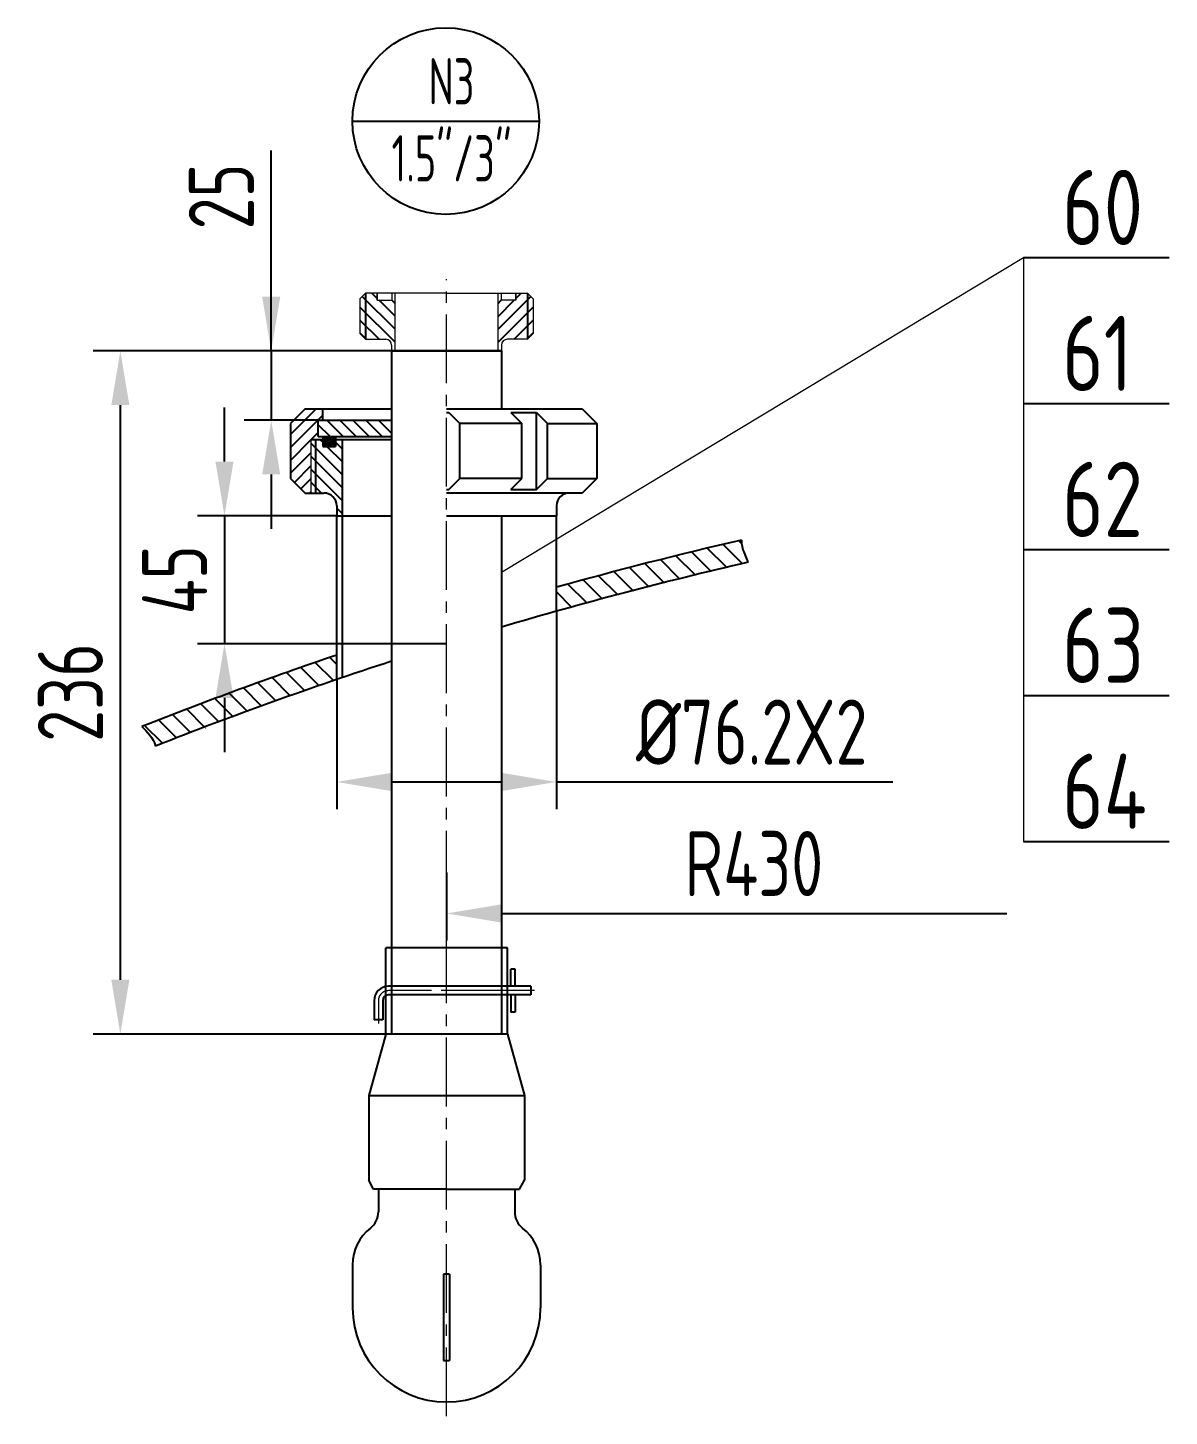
# Model space of a CAD drawing. Header units: inches. Extents: x -375 to 8535, y -477 to 12465.
# Drawn here: x 3625 to 4415, y 6360 to 7320 of the extents above; entities that cross this region are included whole.
import ezdxf

# ---------------------------------------------------------------- set-up
doc = ezdxf.new("R2010")
doc.units = ezdxf.units.IN
doc.header["$LTSCALE"] = 5
doc.linetypes.add('CENTER2', pattern=[28.575, 19.05, -3.175, 3.175, -3.175])
for name, color, linetype in [('1轮廓实线层', 7, 'Continuous'), ('2细线层', 4, 'Continuous'), ('5剖面线层', 2, 'Continuous'), ('6文字层', 3, 'Continuous'), ('7标注层', 4, 'Continuous')]:
    doc.layers.add(name, color=color, linetype=linetype)
doc.layers.add('图层1', color=1, linetype='CENTER2', lineweight=13)
doc.layers.add('图层4', color=3, linetype='Continuous', lineweight=13)
doc.styles.add('PC_TEXTSTYLE', font='isocp.shx', dxfattribs={"width": 0.8, "bigfont": 'hzfs.shx'})
doc.styles.get("Standard").update_dxf_attribs({"font": 'isocp.shx', "width": 0.707, "bigfont": 'hztxt.shx'})
doc.dimstyles.new('TH_GBDIM', dxfattribs={"dimscale": 15, "dimtxt": 3, "dimasz": 2.5, "dimexe": 1.25, "dimexo": 0, "dimgap": 0.8, "dimtad": 1, "dimdec": 0, "dimzin": 0, "dimdsep": 46, "dimtxsty": 'PC_TEXTSTYLE', "dimcen": 2.5, "dimclrd": 256, "dimclre": 256, "dimclrt": 3, "dimadec": 0, "dimazin": 0, "dimtfac": 0.714286, "dimtdec": 0, "dimtmove": 0, "dimatfit": 3, "dimfxl": 0, "dimtzin": 0, "dimlwd": -1, "dimlwe": -1, "dimarcsym": 0})
pattern_1 = [(135, (820.2296, -20598.4094), (-4.490128, -4.490128), [])]

# ---------------------------------------------------------------- blocks, each defined once
blk = doc.blocks.new('*D1713')
at = {"layer": '1轮廓实线层', "color": 3}
for p, q in [((3914.7, 6735.79), (3914.7, 6688.78)), ((3952.2, 6707.53), (4302.36, 6707.53))]:
    blk.add_line(p, q, dxfattribs=at)
blk.add_solid([(3952.2, 6713.78), (3952.2, 6701.28), (3914.7, 6707.53)], dxfattribs=at)
at = {"layer": 'Defpoints', "color": 0}
for p in [(3914.7, 6735.79), (4302.36, 6707.53), (4302.36, 6707.53)]:
    blk.add_point(p, dxfattribs=at)
at = {"layer": '1轮廓实线层', "color": 3, "insert": (4127.28, 6742.03), "char_height": 45, "attachment_point": 5, "style": 'PC_TEXTSTYLE'}
blk.add_mtext('R430', dxfattribs=at)
blk = doc.blocks.new('_None')
blk = doc.blocks.new('*D1714')
at = {"layer": '2细线层', "color": 3}
for p, q in [((3761.09, 7020.02), (3761.09, 7057.52)), ((3838.7, 6982.52), (3742.34, 6982.52)), ((3761.09, 6982.52), (3761.09, 6894.05)), ((3914.7, 6894.05), (3742.34, 6894.05)), ((3761.09, 6856.55), (3761.09, 6819.05))]:
    blk.add_line(p, q, dxfattribs=at)
for points in [[(3754.84, 7020.02), (3767.34, 7020.02), (3761.09, 6982.52)], [(3767.34, 6856.55), (3754.84, 6856.55), (3761.09, 6894.05)]]:
    blk.add_solid(points, dxfattribs=at)
at = {"layer": 'Defpoints', "color": 0}
for p in [(3838.7, 6982.52), (3761.09, 6894.05), (3914.7, 6894.05)]:
    blk.add_point(p, dxfattribs=at)
at = {"layer": '2细线层', "color": 3, "insert": (3726.59, 6938.28), "char_height": 45, "attachment_point": 5, "rotation": 90, "style": 'PC_TEXTSTYLE'}
blk.add_mtext('45', dxfattribs=at)
blk = doc.blocks.new('*D1715')
at = {"layer": '2细线层', "color": 3}
for p, q in [((3990.7, 6916.52), (3990.7, 6779.73)), ((3838.7, 6869.3), (3838.7, 6779.73)), ((3876.2, 6798.48), (3953.2, 6798.48)), ((3990.7, 6798.48), (4223.38, 6798.48))]:
    blk.add_line(p, q, dxfattribs=at)
for points in [[(3876.2, 6804.73), (3876.2, 6792.23), (3838.7, 6798.48)], [(3953.2, 6792.23), (3953.2, 6804.73), (3990.7, 6798.48)]]:
    blk.add_solid(points, dxfattribs=at)
at = {"layer": 'Defpoints', "color": 0}
for p in [(3990.7, 6916.52), (3838.7, 6869.3), (3990.7, 6798.48)]:
    blk.add_point(p, dxfattribs=at)
at = {"layer": '2细线层', "color": 3, "insert": (4125.79, 6832.98), "char_height": 45, "attachment_point": 5, "style": 'PC_TEXTSTYLE'}
blk.add_mtext('{\\fISOCPEUR|b0|i0|c134|p0;%%C}76.2X2', dxfattribs=at)
blk = doc.blocks.new('*D1975')
at = {"layer": '2细线层', "color": 3}
for p, q in [((3793.41, 7096.61), (3793.41, 7235.21)), ((3793.41, 7134.11), (3793.41, 7171.61)), ((3876.6, 7096.61), (3774.66, 7096.61)), ((3793.41, 7096.61), (3793.41, 7048.61)), ((3825.96, 7048.61), (3774.66, 7048.61)), ((3793.41, 7011.11), (3793.41, 6973.61))]:
    blk.add_line(p, q, dxfattribs=at)
for points in [[(3787.16, 7134.11), (3799.66, 7134.11), (3793.41, 7096.61)], [(3799.66, 7011.11), (3787.16, 7011.11), (3793.41, 7048.61)]]:
    blk.add_solid(points, dxfattribs=at)
at = {"layer": 'Defpoints', "color": 0}
for p in [(3876.6, 7096.61), (3793.41, 7048.61), (3825.96, 7048.61)]:
    blk.add_point(p, dxfattribs=at)
at = {"layer": '2细线层', "color": 3, "insert": (3758.91, 7203.41), "char_height": 45, "attachment_point": 5, "rotation": 90, "style": 'PC_TEXTSTYLE'}
blk.add_mtext('25', dxfattribs=at)
blk = doc.blocks.new('*D1976')
at = {"layer": '2细线层', "color": 3}
for p, q in [((3876.6, 7096.61), (3670.28, 7096.61)), ((3689.03, 7059.11), (3689.03, 6661.65)), ((3872.6, 6624.15), (3670.28, 6624.15))]:
    blk.add_line(p, q, dxfattribs=at)
for points in [[(3695.28, 7059.11), (3682.78, 7059.11), (3689.03, 7096.61)], [(3682.78, 6661.65), (3695.28, 6661.65), (3689.03, 6624.15)]]:
    blk.add_solid(points, dxfattribs=at)
at = {"layer": 'Defpoints', "color": 0}
for p in [(3876.6, 7096.61), (3689.03, 6624.15), (3872.6, 6624.15)]:
    blk.add_point(p, dxfattribs=at)
at = {"layer": '2细线层', "color": 3, "insert": (3654.53, 6860.38), "char_height": 45, "attachment_point": 5, "rotation": 90, "style": 'PC_TEXTSTYLE'}
blk.add_mtext('236', dxfattribs=at)

msp = doc.modelspace()

# ---------------------------------------------------------------- hatches: boundary and pattern name
at = {"layer": '5剖面线层'}
h = msp.add_hatch(dxfattribs=at)
h.set_pattern_fill('ANSI31', color=256, scale=2, angle=180, style=0)
h.set_pattern_definition([(135, (25932.445, -1327.7684), (4.490128, 4.490128), [])])
edge = h.paths.add_edge_path(flags=0)
edge.add_line((3876.7, 7096.61), (3876.7, 7100.61))
edge.add_arc((3872.7, 7100.61), 4, 0, 90)
edge.add_line((3872.7, 7104.61), (3858.7, 7104.61))
edge.add_line((3858.7, 7104.61), (3854.7, 7108.61))
edge.add_line((3854.7, 7108.61), (3854.7, 7132.61))
edge.add_line((3854.7, 7132.61), (3858.7, 7136.61))
edge.add_line((3858.7, 7136.61), (3866.7, 7136.61))
edge.add_line((3866.7, 7136.61), (3866.7, 7131.61))
edge.add_line((3866.7, 7131.61), (3876.9, 7131.61))
edge.add_line((3876.9, 7131.61), (3876.9, 7136.61))
edge.add_line((3876.9, 7136.61), (3879.1, 7136.61))
edge.add_line((3879.1, 7136.61), (3879.1, 7096.61))
edge.add_line((3879.1, 7096.61), (3876.7, 7096.61))
h = msp.add_hatch(dxfattribs=at)
h.set_pattern_fill('ANSI31', color=256, scale=2, angle=360, style=0)
h.set_pattern_definition([(45, (-18103.049, -1327.7684), (-4.490128, 4.490128), [])])
edge = h.paths.add_edge_path(flags=0)
edge.add_line((3952.7, 7096.61), (3952.7, 7100.61))
edge.add_arc((3956.7, 7100.61), 4, 90, 180, ccw=False)
edge.add_line((3956.7, 7104.61), (3970.7, 7104.61))
edge.add_line((3970.7, 7104.61), (3974.7, 7108.61))
edge.add_line((3974.7, 7108.61), (3974.7, 7132.61))
edge.add_line((3974.7, 7132.61), (3970.7, 7136.61))
edge.add_line((3970.7, 7136.61), (3962.7, 7136.61))
edge.add_line((3962.7, 7136.61), (3962.7, 7131.61))
edge.add_line((3962.7, 7131.61), (3952.5, 7131.61))
edge.add_line((3952.5, 7131.61), (3952.5, 7136.61))
edge.add_line((3952.5, 7136.61), (3950.3, 7136.61))
edge.add_line((3950.3, 7136.61), (3950.3, 7096.61))
edge.add_line((3950.3, 7096.61), (3952.7, 7096.61))
h = msp.add_hatch(dxfattribs=at)
h.set_pattern_fill('ANSI31', color=256, scale=2, style=0)
h.set_pattern_definition([(45, (820.2296, -20598.4094), (-4.490128, 4.490128), [])])
h.paths.add_polyline_path([(3816.84, 7056.61), (3806.7, 7046.47), (3806.7, 7008.42), (3816.84, 6998.27), (3820.79, 6998.27), (3820.79, 7035.31), (3829.08, 7035.31), (3829.08, 7037.31), (3825.96, 7037.31), (3825.96, 7048.61), (3829.04, 7048.61), (3829.04, 7056.61)])
h = msp.add_hatch(dxfattribs=at)
h.set_pattern_fill('ANSI31', color=256, scale=2, angle=90, style=0)
h.set_pattern_definition(pattern_1)
h.paths.add_polyline_path([(3876.6, 7048.61), (3825.96, 7048.61), (3825.96, 7037.31), (3876.6, 7037.31)])
h = msp.add_hatch(dxfattribs=at)
h.set_pattern_fill('ANSI31', color=256, scale=2, angle=90, style=0)
h.set_pattern_definition(pattern_1)
h.paths.add_polyline_path([(3829.82, 6998.27, -0.414214), (3838.7, 6989.39), (3838.7, 6982.52), (3842.7, 6982.52), (3842.7, 7035.31), (3837.96, 7035.31), (3837.96, 7030.52), (3829.08, 7030.52), (3829.08, 7035.31), (3824.14, 7035.31), (3824.14, 6998.27)])
h.paths.add_polyline_path([(3824.14, 6998.27), (3824.14, 7035.31), (3820.79, 7035.31), (3820.79, 6998.27)])
h = msp.add_hatch(dxfattribs=at)
h.set_pattern_fill('ANSI37', color=256, scale=0.4, style=0)
h.set_pattern_definition([(45, (820.2296, -20598.4094), (-0.89802561, 0.89802561), []), (135, (820.2296, -20598.4094), (-0.89802561, -0.89802561), [])])
h.paths.add_polyline_path([(3829.08, 7037.31), (3829.08, 7035.31), (3829.08, 7030.52), (3837.96, 7030.52), (3837.96, 7035.31), (3837.96, 7037.31)])
h = msp.add_hatch(dxfattribs=at)
h.set_pattern_fill('ANSI31', color=256, scale=3, angle=90, style=0)
h.set_pattern_definition([(135, (105.483, 4672.557), (-6.735192, -6.735192), [])])
edge = h.paths.add_edge_path()
edge.add_spline(control_points=[(3704.02, 6836.83), (3707.15, 6833.08), (3711.99, 6829.22), (3713.3, 6823.28)], knot_values=[24.704628, 24.704628, 24.704628, 24.704628, 39.897785, 39.897785, 39.897785, 39.897785], degree=3, periodic=0)
edge.add_arc((4774.7, 4124.5), 2900, 108.82984, 111.4692, ccw=False)
edge.add_line((3838.7, 6869.3), (3838.7, 6886.2))
edge.add_arc((4774.7, 4124.5), 2916, 108.72266, 111.54141)
edge = h.paths.add_edge_path()
edge.add_arc((4774.7, 4124.5), 2900, 102.98181, 105.68479, ccw=False)
edge.add_spline(control_points=[(4123.24, 6950.38), (4122.8, 6951.43), (4121.03, 6955.57), (4119.01, 6960.49), (4118.65, 6964.64), (4118.63, 6965.74)], knot_values=[20.595818, 20.595818, 20.595818, 20.595818, 23.760968, 33.24054, 36.607827, 36.607827, 36.607827, 36.607827], degree=3, periodic=0)
edge.add_arc((4774.7, 4124.5), 2916, 103.00213, 105.59653)
edge.add_line((3990.7, 6933.13), (3990.7, 6916.52))
h.paths.add_polyline_path([(4028.95, 6877.98), (4222.63, 6877.98), (4222.63, 6787.98), (4028.95, 6787.98)], flags=24)

# ---------------------------------------------------------------- linework, layer by layer
for p, q in [((4313.9, 7161.08), (4414.62, 7161.08)), ((4313.9, 7060.14), (4414.62, 7060.14)), ((3816.84, 7056.61), (3806.7, 7046.47)), ((3816.84, 7056.61), (3876.6, 7056.61)), ((3825.96, 7048.61), (3876.6, 7048.61)), ((3914.7, 7056.61), (4008.55, 7056.61)), ((3914.7, 7054.08), (3916.29, 7054.08)), ((3916.29, 7054.08), (3923.9, 7046.47)), ((3959.09, 7054.08), (3976.84, 7054.08)), ((3959.09, 7054.08), (3966.7, 7046.47)), ((3976.84, 7000.81), (3976.84, 7054.08)), ((3976.84, 7054.08), (3984.45, 7046.47)), ((4008.55, 7056.61), (4018.7, 7046.47)), ((3806.7, 7046.47), (3806.7, 7008.42)), ((3966.7, 7046.47), (3923.9, 7046.47)), ((3923.9, 7008.42), (3923.9, 7046.47)), ((3966.7, 7008.42), (3966.7, 7046.47)), ((3984.45, 7008.42), (3984.45, 7046.47)), ((3984.45, 7046.47), (4018.7, 7046.47)), ((4018.7, 7046.47), (4018.7, 7008.42)), ((3824.14, 7035.31), (3824.14, 6998.27)), ((3829.08, 7037.31), (3829.08, 7030.52)), ((3829.08, 7030.52), (3837.96, 7030.52)), ((3837.96, 7037.31), (3837.96, 7030.52)), ((3837.96, 7037.31), (3837.96, 7030.52)), ((3806.7, 7008.42), (3816.84, 6998.27)), ((3914.7, 7000.81), (3916.29, 7000.81)), ((3916.29, 7000.81), (3923.9, 7008.42)), ((3966.7, 7008.42), (3923.9, 7008.42)), ((3959.09, 7000.81), (3966.7, 7008.42)), ((3959.09, 7000.81), (3976.84, 7000.81)), ((3976.84, 7000.81), (3984.45, 7008.42)), ((3984.45, 7008.42), (4018.7, 7008.42)), ((4018.7, 7008.42), (4008.55, 6998.27)), ((3816.84, 6998.27), (3829.82, 6998.27)), ((4008.55, 6998.27), (3914.7, 6998.27)), ((3838.7, 6989.39), (3838.7, 6982.52)), ((3990.7, 6989.39), (3990.7, 6982.52)), ((4313.9, 6959.19), (4414.62, 6959.19)), ((4313.9, 6858.25), (4414.62, 6858.25)), ((4313.9, 6757.3), (4414.62, 6757.3)), ((3959.23, 6657.15), (3959.23, 6669.05)), ((3962.23, 6669.05), (3959.23, 6669.05)), ((3962.23, 6657.15), (3962.23, 6669.05)), ((3973.03, 6657.15), (3874.57, 6657.15)), ((3973.03, 6657.15), (3973.03, 6651.15)), ((3864.57, 6647.15), (3864.57, 6634.06)), ((3870.57, 6647.15), (3870.57, 6634.06)), ((3973.03, 6651.15), (3874.57, 6651.15)), ((3959.23, 6651.15), (3959.23, 6639.25)), ((3962.23, 6651.15), (3962.23, 6639.25)), ((3962.23, 6639.25), (3959.23, 6639.25)), ((3870.57, 6634.06), (3864.57, 6634.06)), ((3872.6, 6624.15), (3860.86, 6581.71)), ((3956.8, 6624.15), (3968.53, 6581.71)), ((3860.86, 6581.71), (3860.86, 6523.1)), ((3860.86, 6581.71), (3968.53, 6581.71)), ((3968.53, 6581.71), (3968.53, 6523.1)), ((3864.27, 6516.84), (3860.86, 6523.1)), ((3965.13, 6516.84), (3968.53, 6523.1)), ((3914.7, 6516.84), (3864.27, 6516.84)), ((3867.55, 6516.84), (3867.55, 6501.16)), ((3914.7, 6516.84), (3965.13, 6516.84)), ((3961.85, 6516.84), (3961.85, 6501.16)), ((3849.7, 6464.57), (3849.7, 6434.68)), ((3979.7, 6464.57), (3979.7, 6434.68)), ((3912.56, 6458.1), (3912.56, 6398.31)), ((3916.84, 6458.1), (3912.56, 6458.1)), ((3916.84, 6458.1), (3916.84, 6398.31))]:
    msp.add_line(p, q)
at = {"color": 7, "linetype": 'Continuous', "lineweight": 15}
for p, q in [((3854.7, 7132.61), (3858.7, 7136.61)), ((3866.7, 7136.61), (3858.7, 7136.61)), ((3866.7, 7136.61), (3866.7, 7131.61)), ((3866.7, 7131.61), (3866.7, 7136.61)), ((3879.1, 7136.61), (3866.7, 7136.61)), ((3876.9, 7136.61), (3876.9, 7131.61)), ((3879.1, 7096.61), (3879.1, 7136.61)), ((3914.7, 7136.61), (3879.1, 7136.61)), ((3914.7, 7136.61), (3950.3, 7136.61)), ((3950.3, 7096.61), (3950.3, 7136.61)), ((3950.3, 7136.61), (3962.7, 7136.61)), ((3952.5, 7136.61), (3952.5, 7131.61)), ((3962.7, 7136.61), (3970.7, 7136.61)), ((3962.7, 7136.61), (3962.7, 7131.61)), ((3962.7, 7131.61), (3962.7, 7136.61)), ((3974.7, 7132.61), (3970.7, 7136.61)), ((3854.7, 7132.61), (3854.7, 7108.61)), ((3866.7, 7131.61), (3876.9, 7131.61)), ((3962.7, 7131.61), (3952.5, 7131.61)), ((3974.7, 7132.61), (3974.7, 7108.61)), ((3858.7, 7104.61), (3854.7, 7108.61)), ((3970.7, 7104.61), (3974.7, 7108.61)), ((3858.7, 7104.61), (3872.7, 7104.61)), ((3876.7, 7100.61), (3876.7, 7096.61)), ((3952.7, 7100.61), (3952.7, 7096.61)), ((3970.7, 7104.61), (3956.7, 7104.61))]:
    msp.add_line(p, q, dxfattribs=at)
for centre, start, end in [((3872.7, 7100.61), 0, 90), ((3956.7, 7100.61), 90, 180)]:
    msp.add_arc(centre, 4, start, end, dxfattribs=at)
for centre, radius, start, end in [((3829.82, 6989.39), 8.88, 0, 90), ((3999.58, 6989.39), 8.88, 90, 180), ((4774.7, 4124.5), 2916, 103.00213, 105.59653), ((4774.7, 4124.5), 2900, 102.98181, 106.46406), ((4774.7, 4124.5), 2916, 108.72266, 111.54141), ((4774.7, 4124.5), 2900, 108.04053, 111.4692), ((3874.57, 6647.15), 10, 90, 180), ((3874.57, 6647.15), 4, 90, 180), ((3853.27, 6501.16), 14.28, 307.97987, 0), ((3976.13, 6501.16), 14.28, 180, 232.02013), ((3881.83, 6464.57), 32.13, 127.97987, 180), ((3947.57, 6464.57), 32.13, 0, 52.02013)]:
    msp.add_arc(centre, radius, start, end)
at = {"layer": '1轮廓实线层'}
for p, q in [((3876.6, 7096.61), (3876.6, 6624.15)), ((3952.8, 7096.61), (3876.6, 7096.61)), ((3876.6, 7096.61), (3952.8, 7096.61)), ((3952.8, 7096.61), (3952.8, 7056.61)), ((3825.96, 7037.31), (3825.96, 7048.61)), ((3829.04, 7048.61), (3829.04, 7056.61)), ((3820.79, 7035.31), (3829.08, 7035.31)), ((3825.96, 7037.31), (3876.6, 7037.31)), ((3837.96, 7035.31), (3876.6, 7035.31)), ((3842.7, 6982.52), (3842.7, 7035.31)), ((3838.7, 6982.52), (3876.6, 6982.52)), ((3838.7, 6869.3), (3838.7, 6982.52)), ((3842.7, 6870.66), (3842.7, 6982.52)), ((3914.7, 6982.52), (3990.7, 6982.52)), ((3952.8, 6982.52), (3952.8, 6624.15)), ((3990.7, 6916.52), (3990.7, 6982.52)), ((3956.8, 6683.68), (3872.6, 6683.68)), ((3872.6, 6624.15), (3872.6, 6683.68)), ((3956.8, 6624.15), (3956.8, 6683.68)), ((3956.8, 6624.15), (3872.6, 6624.15)), ((3912.56, 6398.31), (3916.84, 6398.31))]:
    msp.add_line(p, q, dxfattribs=at)
msp.add_arc((3914.7, 6434.68), 65, 180, 0, dxfattribs=at)
at = {"layer": '2细线层'}
for p, q in [((3858.7, 7136.61), (3858.7, 7104.61)), ((3970.7, 7136.61), (3970.7, 7104.61))]:
    msp.add_line(p, q, dxfattribs=at)
msp.add_open_spline([(4118.63, 6965.74), (4118.65, 6964.64), (4119.01, 6960.49), (4121.03, 6955.57), (4122.8, 6951.43), (4123.24, 6950.38)], degree=3, knots=[20.595818, 20.595818, 20.595818, 20.595818, 23.963104, 33.442677, 36.607827, 36.607827, 36.607827, 36.607827], dxfattribs=at)
msp.add_open_spline([(3704.02, 6836.83), (3707.15, 6833.08), (3711.99, 6829.22), (3713.3, 6823.28)], degree=3, dxfattribs=at)
at = {"layer": '7标注层'}
msp.add_line((3849.6, 7255.5), (3978.73, 7255.5), dxfattribs=at)
msp.add_circle((3914.17, 7255.5), 64.56, dxfattribs=at)
at = {"layer": '图层1', "ltscale": 0.5}
for p, q in [((3914.7, 6359.8), (3914.7, 7146.28)), ((3867.57, 6647.15), (3867.57, 6631.53)), ((3975.65, 6654.15), (3874.57, 6654.15)), ((3958.7, 6654.15), (3874.57, 6654.15))]:
    msp.add_line(p, q, dxfattribs=at)
msp.add_arc((3874.57, 6647.15), 7, 90, 180, dxfattribs=at)
at = {"layer": '图层4'}
for p, q in [((3952.8, 6943.59), (4313.9, 7161.08)), ((4313.9, 7161.08), (4313.9, 6757.3)), ((3820.79, 7035.31), (3820.79, 6998.27))]:
    msp.add_line(p, q, dxfattribs=at)

# ---------------------------------------------------------------- texts
at = {"layer": '6文字层', "char_height": 32, "attachment_point": 1}
for s, insert, width in [('N3', (3902.21, 7299), 94.078), ('1.5"/3"', (3876.63, 7245.77), 31.5)]:
    msp.add_mtext(s, dxfattribs=dict(at, insert=insert, width=width))
at = {"layer": '7标注层', "char_height": 52, "attachment_point": 1}
for s, insert in [('{\\W0.85;60}', (4340.53, 7221.8)), ('{\\W0.85;61}', (4340.53, 7120.86)), ('{\\W0.85;62}', (4340.53, 7019.91)), ('{\\W0.85;63}', (4340.53, 6918.97)), ('{\\W0.85;64}', (4340.53, 6818.02))]:
    msp.add_mtext(s, dxfattribs=dict(at, insert=insert))

# ---------------------------------------------------------------- dimensions: what is measured, and where the dimension line sits
at = {"layer": '1轮廓实线层'}
dim = msp.add_linear_dim(base=(4302.36, 6707.53), p1=(3914.7, 6735.79), p2=(4302.36, 6707.53), text='R430', dimstyle='TH_GBDIM', override={"dimtxt": 3, "dimtxsty": 'PC_TEXTSTYLE', "dimblk2": 'None', "dimsah": 1, "dimse2": 1, "dimclrd": 3, "dimclre": 3, "dimtfac": 0.714286}, dxfattribs=at)
dim.commit()
dim.dimension.update_dxf_attribs({"geometry": '*D1713', "text_midpoint": (4127.28, 6742.03)})
at = {"layer": '2细线层'}
dim = msp.add_linear_dim(base=(3793.41, 7048.61), p1=(3876.6, 7096.61), p2=(3825.96, 7048.61), angle=90, text='25', dimstyle='TH_GBDIM', override={"dimtxsty": 'PC_TEXTSTYLE', "dimclrd": 3, "dimclre": 3}, dxfattribs=at)
dim.commit()
dim.dimension.update_dxf_attribs({"geometry": '*D1975', "text_midpoint": (3793.41, 7203.41), "dimtype": 160})
for base, p1, p2, text, override, picture, middle in [((3689.03, 6624.15), (3876.6, 7096.61), (3872.6, 6624.15), '236', {"dimtxsty": 'PC_TEXTSTYLE', "dimclrd": 3, "dimclre": 3}, '*D1976', (3654.53, 6860.38)), ((3761.09, 6894.05), (3838.7, 6982.52), (3914.7, 6894.05), '45', {"dimtxt": 3, "dimtxsty": 'PC_TEXTSTYLE', "dimclrd": 3, "dimclre": 3}, '*D1714', (3726.59, 6938.28))]:
    dim = msp.add_linear_dim(base=base, p1=p1, p2=p2, angle=90, text=text, dimstyle='TH_GBDIM', override=override, dxfattribs=at)
    dim.commit()
    dim.dimension.update_dxf_attribs({"geometry": picture, "text_midpoint": middle})
dim = msp.add_linear_dim(base=(3990.7, 6798.48), p1=(3838.7, 6869.3), p2=(3990.7, 6916.52), text='{\\fISOCPEUR|b0|i0|c134|p0;%%C}76.2X2', dimstyle='TH_GBDIM', override={"dimtxt": 3, "dimtxsty": 'PC_TEXTSTYLE', "dimclrd": 3, "dimclre": 3}, dxfattribs=at)
dim.commit()
dim.dimension.update_dxf_attribs({"geometry": '*D1715', "text_midpoint": (4125.79, 6832.98)})

doc.saveas('drawing.dxf')
